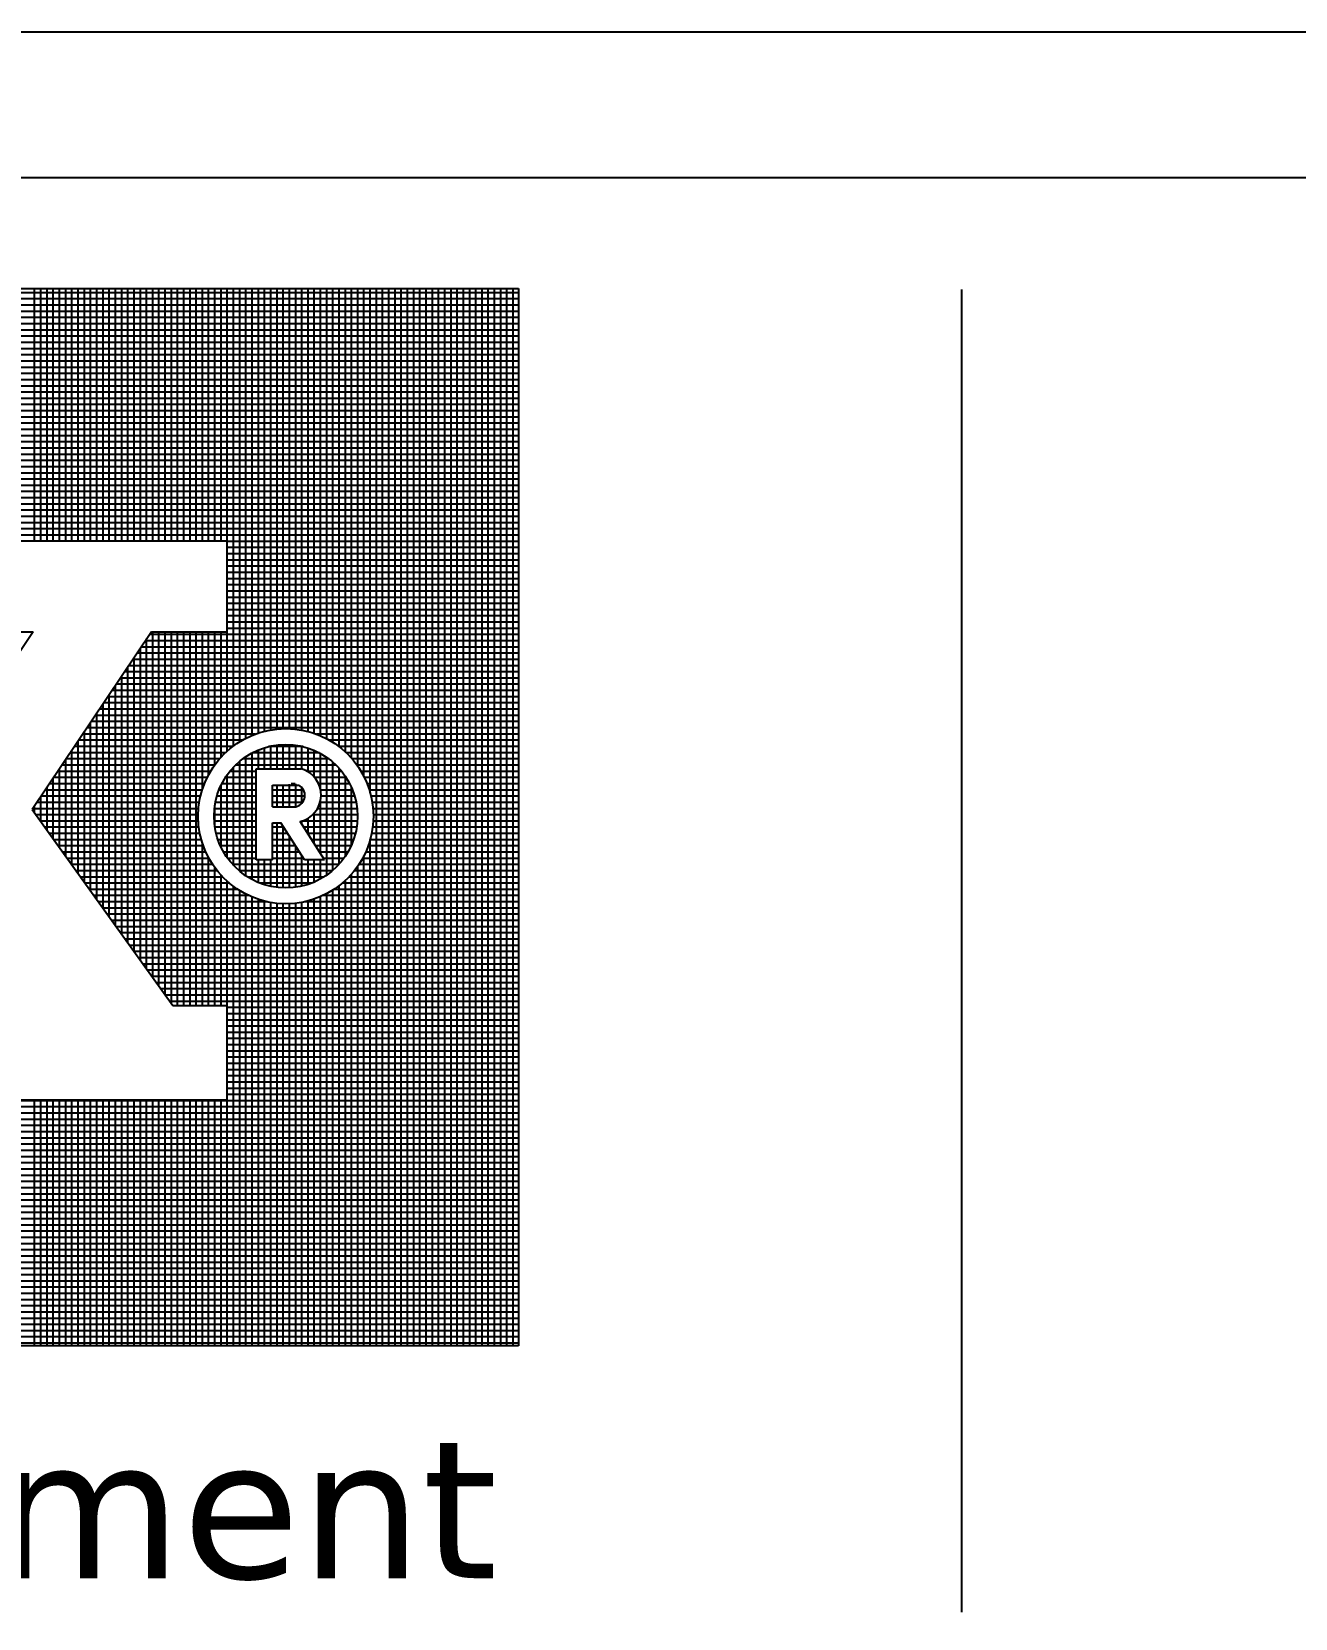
# Model space of a CAD drawing. Header units: inches. Extents: x -154 to 13, y 2 to 55.
# Drawn here: x -99.446 to -97.352, y 3.973 to 6.601 of the extents above; entities that cross this region are included whole.
import ezdxf

# ---------------------------------------------------------------- set-up
doc = ezdxf.new("R2010")
doc.units = ezdxf.units.IN
doc.header["$LTSCALE"] = 2
doc.header["$MEASUREMENT"] = 0
doc.layers.get('0').update_dxf_attribs({"linetype": 'CONTINUOUS'})
doc.layers.add('VELUX_Border', color=5, linetype='CONTINUOUS')
doc.layers.add('VELUX_Text', color=7, linetype='CONTINUOUS')
doc.styles.add('Verdana', font='verdana.ttf')

msp = doc.modelspace()

# ---------------------------------------------------------------- linework, layer by layer
at = {"color": 7}
for p, q in [((-104.634, 6.3595), (-91.1753, 6.3595)), ((-97.9046, 3.9829), (-97.9046, 6.174))]:
    msp.add_line(p, q, dxfattribs=at)
at = {"layer": 'VELUX_Border'}
msp.add_line((-104.8757, 6.6012), (-90.9336, 6.6012), dxfattribs=at)
at = {"layer": 'VELUX_Text', "color": 240}
for p, q in [((-103.9072, 6.1761), (-98.6391, 6.1761)), ((-98.6391, 6.1687), (-103.9072, 6.1687)), ((-98.6391, 6.1585), (-103.9072, 6.1585)), ((-99.4409, 5.758), (-99.4409, 6.1761)), ((-99.4306, 5.758), (-99.4306, 6.1761)), ((-99.4203, 5.758), (-99.4203, 6.1761)), ((-99.41, 5.758), (-99.41, 6.1761)), ((-99.3997, 5.758), (-99.3997, 6.1761)), ((-99.3894, 5.758), (-99.3894, 6.1761)), ((-99.3791, 5.758), (-99.3791, 6.1761)), ((-99.3688, 5.758), (-99.3688, 6.1761)), ((-99.3585, 5.758), (-99.3585, 6.1761)), ((-99.3482, 5.758), (-99.3482, 6.1761)), ((-99.3379, 5.758), (-99.3379, 6.1761)), ((-99.3276, 5.758), (-99.3276, 6.1761)), ((-99.3173, 5.758), (-99.3173, 6.1761)), ((-99.307, 5.758), (-99.307, 6.1761)), ((-99.2967, 5.758), (-99.2967, 6.1761)), ((-99.2864, 5.758), (-99.2864, 6.1761)), ((-99.2761, 5.758), (-99.2761, 6.1761)), ((-99.2658, 5.758), (-99.2658, 6.1761)), ((-99.2555, 5.758), (-99.2555, 6.1761)), ((-99.2453, 5.758), (-99.2453, 6.1761)), ((-99.235, 5.758), (-99.235, 6.1761)), ((-99.2247, 5.758), (-99.2247, 6.1761)), ((-99.2144, 5.758), (-99.2144, 6.1761)), ((-99.2041, 5.758), (-99.2041, 6.1761)), ((-99.1938, 5.758), (-99.1938, 6.1761)), ((-99.1835, 5.758), (-99.1835, 6.1761)), ((-99.1732, 5.758), (-99.1732, 6.1761)), ((-99.1629, 5.758), (-99.1629, 6.1761)), ((-99.1526, 5.758), (-99.1526, 6.1761)), ((-99.1423, 5.758), (-99.1423, 6.1761)), ((-99.132, 5.758), (-99.132, 6.1761)), ((-99.1217, 5.4097), (-99.1217, 6.1761)), ((-99.1114, 5.4181), (-99.1114, 6.1761)), ((-99.1011, 5.4251), (-99.1011, 6.1761)), ((-99.0908, 5.4309), (-99.0908, 6.1761)), ((-99.0805, 5.4357), (-99.0805, 6.1761)), ((-99.0702, 5.4395), (-99.0702, 6.1761)), ((-99.0599, 5.4425), (-99.0599, 6.1761)), ((-99.0496, 5.4447), (-99.0496, 6.1761)), ((-99.0393, 5.4461), (-99.0393, 6.1761)), ((-99.029, 5.4467), (-99.029, 6.1761)), ((-99.0187, 5.4467), (-99.0187, 6.1761)), ((-99.0084, 5.4459), (-99.0084, 6.1761)), ((-98.9981, 5.4443), (-98.9981, 6.1761)), ((-98.9878, 5.442), (-98.9878, 6.1761)), ((-98.9775, 5.4389), (-98.9775, 6.1761)), ((-98.9672, 5.4349), (-98.9672, 6.1761)), ((-98.9569, 5.43), (-98.9569, 6.1761)), ((-98.9466, 5.424), (-98.9466, 6.1761)), ((-98.9364, 5.4168), (-98.9364, 6.1761)), ((-98.9261, 5.4081), (-98.9261, 6.1761)), ((-98.9158, 5.3975), (-98.9158, 6.1761)), ((-98.9055, 5.3844), (-98.9055, 6.1761)), ((-98.8952, 5.3671), (-98.8952, 6.1761)), ((-98.8849, 5.3405), (-98.8849, 6.1761)), ((-98.8746, 4.424), (-98.8746, 6.1761)), ((-98.8643, 4.424), (-98.8643, 6.1761)), ((-98.854, 4.424), (-98.854, 6.1761)), ((-98.8437, 4.424), (-98.8437, 6.1761)), ((-98.8334, 4.424), (-98.8334, 6.1761)), ((-98.8231, 4.424), (-98.8231, 6.1761)), ((-98.8128, 4.424), (-98.8128, 6.1761)), ((-98.8025, 4.424), (-98.8025, 6.1761)), ((-98.7922, 4.424), (-98.7922, 6.1761)), ((-98.7819, 4.424), (-98.7819, 6.1761)), ((-98.7716, 4.424), (-98.7716, 6.1761)), ((-98.7613, 4.424), (-98.7613, 6.1761)), ((-98.751, 4.424), (-98.751, 6.1761)), ((-98.7407, 4.424), (-98.7407, 6.1761)), ((-98.7304, 4.424), (-98.7304, 6.1761)), ((-98.7201, 4.424), (-98.7201, 6.1761)), ((-98.7098, 4.424), (-98.7098, 6.1761)), ((-98.6995, 4.424), (-98.6995, 6.1761)), ((-98.6892, 4.424), (-98.6892, 6.1761)), ((-98.6789, 4.424), (-98.6789, 6.1761)), ((-98.6686, 4.424), (-98.6686, 6.1761)), ((-98.6583, 4.424), (-98.6583, 6.1761)), ((-98.648, 4.424), (-98.648, 6.1761)), ((-98.6391, 6.1761), (-98.6391, 4.424)), ((-98.6391, 6.1482), (-103.9072, 6.1482)), ((-98.6391, 6.1379), (-103.9072, 6.1379)), ((-98.6391, 6.1276), (-103.9072, 6.1276)), ((-98.6391, 6.1173), (-103.9072, 6.1173)), ((-98.6391, 6.107), (-103.9072, 6.107)), ((-98.6391, 6.0967), (-103.9072, 6.0967)), ((-98.6391, 6.0864), (-103.9072, 6.0864)), ((-98.6391, 6.0761), (-103.9072, 6.0761)), ((-98.6391, 6.0658), (-103.9072, 6.0658)), ((-98.6391, 6.0555), (-103.9072, 6.0555)), ((-98.6391, 6.0452), (-103.9072, 6.0452)), ((-98.6391, 6.0349), (-103.9072, 6.0349)), ((-98.6391, 6.0246), (-103.9072, 6.0246)), ((-98.6391, 6.0143), (-103.9072, 6.0143)), ((-98.6391, 6.004), (-103.9072, 6.004)), ((-98.6391, 5.9937), (-103.9072, 5.9937)), ((-98.6391, 5.9834), (-103.9072, 5.9834)), ((-98.6391, 5.9731), (-103.9072, 5.9731)), ((-98.6391, 5.9628), (-103.9072, 5.9628)), ((-98.6391, 5.9525), (-103.9072, 5.9525)), ((-98.6391, 5.9422), (-103.9072, 5.9422)), ((-98.6391, 5.9319), (-103.9072, 5.9319)), ((-98.6391, 5.9216), (-103.9072, 5.9216)), ((-98.6391, 5.9113), (-103.9072, 5.9113)), ((-98.6391, 5.901), (-103.9072, 5.901)), ((-98.6391, 5.8907), (-103.9072, 5.8907)), ((-98.6391, 5.8804), (-103.9072, 5.8804)), ((-98.6391, 5.8701), (-103.9072, 5.8701)), ((-98.6391, 5.8599), (-103.9072, 5.8599)), ((-98.6391, 5.8496), (-103.9072, 5.8496)), ((-98.6391, 5.8393), (-103.9072, 5.8393)), ((-98.6391, 5.829), (-103.9072, 5.829)), ((-98.6391, 5.8187), (-103.9072, 5.8187)), ((-98.6391, 5.8084), (-103.9072, 5.8084)), ((-98.6391, 5.7981), (-103.9072, 5.7981)), ((-98.6391, 5.7878), (-103.9072, 5.7878)), ((-98.6391, 5.7775), (-103.9072, 5.7775)), ((-98.6391, 5.7672), (-103.9072, 5.7672)), ((-99.5078, 5.758), (-99.1226, 5.758)), ((-99.1226, 5.758), (-99.1226, 5.6073)), ((-98.6391, 5.7569), (-99.1226, 5.7569)), ((-98.6391, 5.7466), (-99.1226, 5.7466)), ((-98.6391, 5.7363), (-99.1226, 5.7363)), ((-98.6391, 5.726), (-99.1226, 5.726)), ((-98.6391, 5.7157), (-99.1226, 5.7157)), ((-98.6391, 5.7054), (-99.1226, 5.7054)), ((-98.6391, 5.6951), (-99.1226, 5.6951)), ((-98.6391, 5.6848), (-99.1226, 5.6848)), ((-98.6391, 5.6745), (-99.1226, 5.6745)), ((-98.6391, 5.6642), (-99.1226, 5.6642)), ((-98.6391, 5.6539), (-99.1226, 5.6539)), ((-98.6391, 5.6436), (-99.1226, 5.6436)), ((-98.6391, 5.6333), (-99.1226, 5.6333)), ((-99.4431, 5.6073), (-99.5464, 5.4533)), ((-99.5078, 5.6073), (-99.4431, 5.6073)), ((-99.2474, 5.6073), (-99.4452, 5.3126)), ((-98.6391, 5.6024), (-99.2507, 5.6024)), ((-99.2474, 5.6073), (-99.1226, 5.6073)), ((-99.2453, 5.0344), (-99.2453, 5.6073)), ((-99.235, 5.0201), (-99.235, 5.6073)), ((-99.2247, 5.0058), (-99.2247, 5.6073)), ((-99.2144, 4.9914), (-99.2144, 5.6073)), ((-99.2041, 4.9878), (-99.2041, 5.6073)), ((-99.1938, 4.9878), (-99.1938, 5.6073)), ((-99.1835, 4.9878), (-99.1835, 5.6073)), ((-99.1732, 4.9878), (-99.1732, 5.6073)), ((-99.1629, 5.3463), (-99.1629, 5.6073)), ((-99.1526, 5.3704), (-99.1526, 5.6073)), ((-99.1423, 5.3868), (-99.1423, 5.6073)), ((-99.132, 5.3995), (-99.132, 5.6073)), ((-98.6391, 5.623), (-99.1226, 5.623)), ((-98.6391, 5.6127), (-99.1226, 5.6127)), ((-99.2658, 5.0631), (-99.2658, 5.5799)), ((-98.6391, 5.5818), (-99.2645, 5.5818)), ((-98.6391, 5.5921), (-99.2576, 5.5921)), ((-99.2555, 5.0487), (-99.2555, 5.5952)), ((-99.2864, 5.0917), (-99.2864, 5.5492)), ((-98.6391, 5.551), (-99.2853, 5.551)), ((-98.6391, 5.5612), (-99.2783, 5.5612)), ((-99.2761, 5.0774), (-99.2761, 5.5645)), ((-98.6391, 5.5715), (-99.2714, 5.5715)), ((-98.6391, 5.5201), (-99.306, 5.5201)), ((-98.6391, 5.5304), (-99.2991, 5.5304)), ((-99.2967, 5.106), (-99.2967, 5.5338)), ((-98.6391, 5.5407), (-99.2922, 5.5407)), ((-98.6391, 5.4995), (-99.3198, 5.4995)), ((-99.3173, 5.1347), (-99.3173, 5.5032)), ((-98.6391, 5.5098), (-99.3129, 5.5098)), ((-99.307, 5.1204), (-99.307, 5.5185)), ((-98.6391, 5.4686), (-99.3405, 5.4686)), ((-99.3379, 5.1633), (-99.3379, 5.4725)), ((-98.6391, 5.4789), (-99.3336, 5.4789)), ((-99.3276, 5.149), (-99.3276, 5.4878)), ((-98.6391, 5.4892), (-99.3267, 5.4892)), ((-99.3585, 5.192), (-99.3585, 5.4418)), ((-98.6391, 5.448), (-99.3543, 5.448)), ((-99.3482, 5.1776), (-99.3482, 5.4571)), ((-98.6391, 5.4583), (-99.3474, 5.4583)), ((-99.1128, 5.4171), (-99.3751, 5.4171)), ((-99.3688, 5.2063), (-99.3688, 5.4264)), ((-99.0973, 5.4274), (-99.3682, 5.4274)), ((-99.0754, 5.4377), (-99.3612, 5.4377)), ((-99.0599, 5.3801), (-99.0599, 5.4153)), ((-98.9962, 5.4171), (-99.0533, 5.4171)), ((-99.0496, 5.3801), (-99.0496, 5.4179)), ((-99.0393, 5.3801), (-99.0393, 5.4197)), ((-99.029, 5.3801), (-99.029, 5.4205)), ((-99.0187, 5.3815), (-99.0187, 5.4204)), ((-99.0084, 5.3819), (-99.0084, 5.4194)), ((-98.9981, 5.38), (-98.9981, 5.4176)), ((-98.9878, 5.3753), (-98.9878, 5.4147)), ((-98.6391, 5.4377), (-98.9741, 5.4377)), ((-98.6391, 5.4274), (-98.9522, 5.4274)), ((-98.6391, 5.4171), (-98.9367, 5.4171)), ((-99.3894, 5.2349), (-99.3894, 5.3957)), ((-99.1346, 5.3965), (-99.3889, 5.3965)), ((-99.1248, 5.4068), (-99.382, 5.4068)), ((-99.3791, 5.2206), (-99.3791, 5.4111)), ((-99.1011, 5.2105), (-99.1011, 5.3928)), ((-98.953, 5.3965), (-99.0965, 5.3965)), ((-99.0908, 5.2027), (-99.0908, 5.4005)), ((-99.0805, 5.1966), (-99.0805, 5.4067)), ((-98.9692, 5.4068), (-99.0803, 5.4068)), ((-99.0702, 5.3801), (-99.0702, 5.4115)), ((-98.9775, 5.3665), (-98.9775, 5.4108)), ((-98.9672, 5.3456), (-98.9672, 5.4057)), ((-98.9569, 5.2039), (-98.9569, 5.3994)), ((-98.9466, 5.212), (-98.9466, 5.3913)), ((-98.6391, 5.4068), (-98.9247, 5.4068)), ((-98.6391, 5.3965), (-98.9149, 5.3965)), ((-99.41, 5.2636), (-99.41, 5.365)), ((-99.1551, 5.3656), (-99.4096, 5.3656)), ((-99.1495, 5.3759), (-99.4027, 5.3759)), ((-99.3997, 5.2493), (-99.3997, 5.3804)), ((-99.1427, 5.3862), (-99.3958, 5.3862)), ((-99.0738, 5.3656), (-99.125, 5.3656)), ((-99.1217, 5.2327), (-99.1217, 5.3705)), ((-99.0738, 5.3759), (-99.1176, 5.3759)), ((-99.1114, 5.2202), (-99.1114, 5.3831)), ((-98.9411, 5.3862), (-99.1084, 5.3862)), ((-99.0738, 5.2295), (-99.0738, 5.3801)), ((-99.0738, 5.3801), (-98.9985, 5.3801)), ((-98.9319, 5.3759), (-98.9889, 5.3759)), ((-98.9245, 5.3656), (-98.9768, 5.3656)), ((-98.9364, 5.2221), (-98.9364, 5.3812)), ((-98.9261, 5.2353), (-98.9261, 5.368)), ((-98.6391, 5.3862), (-98.9068, 5.3862)), ((-98.6391, 5.3759), (-98.9, 5.3759)), ((-98.6391, 5.3656), (-98.8944, 5.3656)), ((-99.1633, 5.345), (-99.4234, 5.345)), ((-99.4203, 5.2779), (-99.4203, 5.3497)), ((-99.1596, 5.3553), (-99.4165, 5.3553)), ((-99.0738, 5.345), (-99.1355, 5.345)), ((-99.132, 5.2502), (-99.132, 5.3531)), ((-99.0738, 5.3553), (-99.1309, 5.3553)), ((-99.047, 5.3173), (-99.047, 5.3533)), ((-99.047, 5.3533), (-99.0034, 5.3533)), ((-98.9953, 5.345), (-99.047, 5.345)), ((-98.9953, 5.345), (-99.047, 5.345)), ((-99.0393, 5.3173), (-99.0393, 5.3533)), ((-99.0393, 5.3173), (-99.0393, 5.3533)), ((-99.029, 5.3173), (-99.029, 5.3533)), ((-99.029, 5.3173), (-99.029, 5.3533)), ((-99.0187, 5.3173), (-99.0187, 5.3546)), ((-99.0187, 5.3173), (-99.0187, 5.3533)), ((-99.0094, 5.3553), (-99.0158, 5.3553)), ((-99.0084, 5.3172), (-99.0084, 5.3551)), ((-99.0084, 5.3173), (-99.0084, 5.3533)), ((-98.9981, 5.3233), (-98.9981, 5.3491)), ((-98.9981, 5.3233), (-98.9981, 5.3491)), ((-98.9186, 5.3553), (-98.9704, 5.3553)), ((-98.914, 5.345), (-98.9671, 5.345)), ((-98.9158, 5.254), (-98.9158, 5.3492)), ((-98.6391, 5.3553), (-98.8899, 5.3553)), ((-98.6391, 5.345), (-98.8862, 5.345)), ((-99.4452, 5.3126), (-99.2118, 4.9878)), ((-99.1694, 5.3141), (-99.4441, 5.3141)), ((-99.4409, 5.3066), (-99.4409, 5.319)), ((-99.1681, 5.3244), (-99.4372, 5.3244)), ((-99.4306, 5.2922), (-99.4306, 5.3343)), ((-99.1661, 5.3347), (-99.4303, 5.3347)), ((-99.0738, 5.3141), (-99.143, 5.3141)), ((-99.1423, 5.2835), (-99.1423, 5.3198)), ((-99.0738, 5.3244), (-99.1415, 5.3244)), ((-99.0738, 5.3347), (-99.139, 5.3347)), ((-98.9933, 5.3347), (-99.047, 5.3347)), ((-98.9933, 5.3347), (-99.047, 5.3347)), ((-98.9972, 5.3244), (-99.047, 5.3244)), ((-98.9972, 5.3244), (-99.047, 5.3244)), ((-99.047, 5.3173), (-99.008, 5.3173)), ((-98.9065, 5.3141), (-98.9724, 5.3141)), ((-98.908, 5.3244), (-98.9681, 5.3244)), ((-98.9672, 5.2395), (-98.9672, 5.3279)), ((-98.9105, 5.3347), (-98.9664, 5.3347)), ((-98.6391, 5.3347), (-98.8834, 5.3347)), ((-98.6391, 5.3244), (-98.8814, 5.3244)), ((-98.6391, 5.3141), (-98.8801, 5.3141)), ((-99.1699, 5.3038), (-99.4389, 5.3038)), ((-99.1697, 5.2935), (-99.4315, 5.2935)), ((-99.1687, 5.2832), (-99.4241, 5.2832)), ((-99.0738, 5.3038), (-99.1437, 5.3038)), ((-99.0738, 5.2935), (-99.1434, 5.2935)), ((-99.0738, 5.2832), (-99.1422, 5.2832)), ((-99.047, 5.2295), (-99.047, 5.2905)), ((-99.047, 5.2905), (-99.0329, 5.2905)), ((-99.0283, 5.2832), (-99.047, 5.2832)), ((-99.0393, 5.1836), (-99.0393, 5.2905)), ((-98.994, 5.2295), (-99.0329, 5.2905)), ((-99.029, 5.1828), (-99.029, 5.2844)), ((-98.9608, 5.2295), (-99.0011, 5.2927)), ((-98.9981, 5.288), (-98.9981, 5.2935)), ((-98.9061, 5.2935), (-98.998, 5.2935)), ((-98.9073, 5.2832), (-98.9951, 5.2832)), ((-98.9878, 5.2718), (-98.9878, 5.2982)), ((-98.9058, 5.3038), (-98.9805, 5.3038)), ((-98.9775, 5.2557), (-98.9775, 5.3069)), ((-98.6391, 5.2832), (-98.8808, 5.2832)), ((-98.6391, 5.2935), (-98.8798, 5.2935)), ((-98.6391, 5.3038), (-98.8796, 5.3038)), ((-99.1671, 5.2729), (-99.4167, 5.2729)), ((-99.1646, 5.2626), (-99.4093, 5.2626)), ((-99.1629, 4.9878), (-99.1629, 5.257)), ((-99.0738, 5.2729), (-99.1402, 5.2729)), ((-99.0738, 5.2626), (-99.1371, 5.2626)), ((-99.0217, 5.2729), (-99.047, 5.2729)), ((-99.0151, 5.2626), (-99.047, 5.2626)), ((-99.0187, 5.1829), (-99.0187, 5.2683)), ((-98.9093, 5.2729), (-98.9885, 5.2729)), ((-98.9124, 5.2626), (-98.982, 5.2626)), ((-98.8849, 4.424), (-98.8849, 5.2628)), ((-98.6391, 5.2626), (-98.8849, 5.2626)), ((-98.6391, 5.2729), (-98.8824, 5.2729)), ((-99.1613, 5.2524), (-99.4019, 5.2524)), ((-99.1571, 5.2421), (-99.3945, 5.2421)), ((-99.152, 5.2318), (-99.3871, 5.2318)), ((-99.1526, 4.9878), (-99.1526, 5.2328)), ((-99.0738, 5.2524), (-99.133, 5.2524)), ((-99.0738, 5.2421), (-99.1277, 5.2421)), ((-99.0738, 5.2318), (-99.121, 5.2318)), ((-99.0086, 5.2524), (-99.047, 5.2524)), ((-99.002, 5.2421), (-99.047, 5.2421)), ((-98.9955, 5.2318), (-99.047, 5.2318)), ((-99.0084, 5.1838), (-99.0084, 5.2521)), ((-98.9981, 5.1857), (-98.9981, 5.236)), ((-98.9165, 5.2524), (-98.9754, 5.2524)), ((-98.9218, 5.2421), (-98.9689, 5.2421)), ((-98.9285, 5.2318), (-98.9623, 5.2318)), ((-98.6391, 5.2318), (-98.8975, 5.2318)), ((-98.8952, 4.424), (-98.8952, 5.2362)), ((-98.6391, 5.2421), (-98.8924, 5.2421)), ((-98.6391, 5.2524), (-98.8882, 5.2524)), ((-99.1458, 5.2215), (-99.3797, 5.2215)), ((-99.1383, 5.2112), (-99.3723, 5.2112)), ((-99.1423, 4.9878), (-99.1423, 5.2164)), ((-98.9369, 5.2215), (-99.1126, 5.2215)), ((-98.9476, 5.2112), (-99.1019, 5.2112)), ((-99.047, 5.2295), (-99.0738, 5.2295)), ((-99.0702, 5.1917), (-99.0702, 5.2295)), ((-99.0599, 5.188), (-99.0599, 5.2295)), ((-99.0496, 5.1853), (-99.0496, 5.2295)), ((-98.9608, 5.2295), (-98.994, 5.2295)), ((-98.9878, 5.1886), (-98.9878, 5.2295)), ((-98.9775, 5.1925), (-98.9775, 5.2295)), ((-98.9672, 5.1975), (-98.9672, 5.2295)), ((-98.9158, 4.424), (-98.9158, 5.2058)), ((-98.6391, 5.2112), (-98.9112, 5.2112)), ((-98.9055, 4.424), (-98.9055, 5.2189)), ((-98.6391, 5.2215), (-98.9037, 5.2215)), ((-99.1292, 5.2009), (-99.3649, 5.2009)), ((-99.1182, 5.1906), (-99.3575, 5.1906)), ((-99.1044, 5.1803), (-99.3501, 5.1803)), ((-99.132, 4.9878), (-99.132, 5.2038)), ((-99.1217, 4.424), (-99.1217, 5.1936)), ((-99.1114, 4.424), (-99.1114, 5.1852)), ((-99.1011, 4.424), (-99.1011, 5.1782)), ((-98.9616, 5.2009), (-99.0879, 5.2009)), ((-98.9822, 5.1906), (-99.0673, 5.1906)), ((-98.9466, 4.424), (-98.9466, 5.1793)), ((-98.6391, 5.1803), (-98.9451, 5.1803)), ((-98.9364, 4.424), (-98.9364, 5.1865)), ((-98.6391, 5.1906), (-98.9313, 5.1906)), ((-98.9261, 4.424), (-98.9261, 5.1952)), ((-98.6391, 5.2009), (-98.9203, 5.2009)), ((-99.0859, 5.17), (-99.3427, 5.17)), ((-99.0551, 5.1597), (-99.3353, 5.1597)), ((-99.0908, 4.424), (-99.0908, 5.1724)), ((-99.0805, 4.424), (-99.0805, 5.1676)), ((-99.0702, 4.424), (-99.0702, 5.1638)), ((-99.0599, 4.424), (-99.0599, 5.1608)), ((-99.0496, 4.424), (-99.0496, 5.1586)), ((-99.0393, 4.424), (-99.0393, 5.1572)), ((-99.029, 4.424), (-99.029, 5.1565)), ((-99.0187, 4.424), (-99.0187, 5.1566)), ((-99.0084, 4.424), (-99.0084, 5.1574)), ((-98.9981, 4.424), (-98.9981, 5.1589)), ((-98.6391, 5.1597), (-98.9944, 5.1597)), ((-98.9878, 4.424), (-98.9878, 5.1612)), ((-98.9775, 4.424), (-98.9775, 5.1644)), ((-98.9672, 4.424), (-98.9672, 5.1684)), ((-98.6391, 5.17), (-98.9636, 5.17)), ((-98.9569, 4.424), (-98.9569, 5.1733)), ((-98.6391, 5.1494), (-99.3279, 5.1494)), ((-98.6391, 5.1391), (-99.3205, 5.1391)), ((-98.6391, 5.1288), (-99.3131, 5.1288)), ((-98.6391, 5.1185), (-99.3057, 5.1185)), ((-98.6391, 5.1082), (-99.2983, 5.1082)), ((-98.6391, 5.0979), (-99.2909, 5.0979)), ((-98.6391, 5.0876), (-99.2835, 5.0876)), ((-98.6391, 5.0773), (-99.2761, 5.0773)), ((-98.6391, 5.067), (-99.2687, 5.067)), ((-98.6391, 5.0567), (-99.2613, 5.0567)), ((-98.6391, 5.0464), (-99.2539, 5.0464)), ((-98.6391, 5.0361), (-99.2465, 5.0361)), ((-98.6391, 5.0258), (-99.2391, 5.0258)), ((-98.6391, 5.0155), (-99.2317, 5.0155)), ((-98.6391, 5.0052), (-99.2243, 5.0052)), ((-98.6391, 4.9949), (-99.2169, 4.9949)), ((-99.2118, 4.9878), (-99.1226, 4.9878)), ((-99.1226, 4.9878), (-99.1226, 4.8316)), ((-98.6391, 4.9846), (-99.1226, 4.9846)), ((-98.6391, 4.9743), (-99.1226, 4.9743)), ((-98.6391, 4.964), (-99.1226, 4.964)), ((-98.6391, 4.9537), (-99.1226, 4.9537)), ((-98.6391, 4.9435), (-99.1226, 4.9435)), ((-98.6391, 4.9332), (-99.1226, 4.9332)), ((-98.6391, 4.9229), (-99.1226, 4.9229)), ((-98.6391, 4.9126), (-99.1226, 4.9126)), ((-98.6391, 4.9023), (-99.1226, 4.9023)), ((-98.6391, 4.892), (-99.1226, 4.892)), ((-98.6391, 4.8817), (-99.1226, 4.8817)), ((-98.6391, 4.8714), (-99.1226, 4.8714)), ((-98.6391, 4.8611), (-99.1226, 4.8611)), ((-98.6391, 4.8508), (-99.1226, 4.8508)), ((-98.6391, 4.8405), (-99.1226, 4.8405)), ((-98.6391, 4.8302), (-103.9072, 4.8302)), ((-98.6391, 4.8199), (-103.9072, 4.8199)), ((-99.5581, 4.8316), (-99.1226, 4.8316)), ((-99.4409, 4.424), (-99.4409, 4.8316)), ((-99.4306, 4.424), (-99.4306, 4.8316)), ((-99.4203, 4.424), (-99.4203, 4.8316)), ((-99.41, 4.424), (-99.41, 4.8316)), ((-99.3997, 4.424), (-99.3997, 4.8316)), ((-99.3894, 4.424), (-99.3894, 4.8316)), ((-99.3791, 4.424), (-99.3791, 4.8316)), ((-99.3688, 4.424), (-99.3688, 4.8316)), ((-99.3585, 4.424), (-99.3585, 4.8316)), ((-99.3482, 4.424), (-99.3482, 4.8316)), ((-99.3379, 4.424), (-99.3379, 4.8316)), ((-99.3276, 4.424), (-99.3276, 4.8316)), ((-99.3173, 4.424), (-99.3173, 4.8316)), ((-99.307, 4.424), (-99.307, 4.8316)), ((-99.2967, 4.424), (-99.2967, 4.8316)), ((-99.2864, 4.424), (-99.2864, 4.8316)), ((-99.2761, 4.424), (-99.2761, 4.8316)), ((-99.2658, 4.424), (-99.2658, 4.8316)), ((-99.2555, 4.424), (-99.2555, 4.8316)), ((-99.2453, 4.424), (-99.2453, 4.8316)), ((-99.235, 4.424), (-99.235, 4.8316)), ((-99.2247, 4.424), (-99.2247, 4.8316)), ((-99.2144, 4.424), (-99.2144, 4.8316)), ((-99.2041, 4.424), (-99.2041, 4.8316)), ((-99.1938, 4.424), (-99.1938, 4.8316)), ((-99.1835, 4.424), (-99.1835, 4.8316)), ((-99.1732, 4.424), (-99.1732, 4.8316)), ((-99.1629, 4.424), (-99.1629, 4.8316)), ((-99.1526, 4.424), (-99.1526, 4.8316)), ((-99.1423, 4.424), (-99.1423, 4.8316)), ((-99.132, 4.424), (-99.132, 4.8316)), ((-98.6391, 4.8096), (-103.9072, 4.8096)), ((-98.6391, 4.7993), (-103.9072, 4.7993)), ((-98.6391, 4.789), (-103.9072, 4.789)), ((-98.6391, 4.7787), (-103.9072, 4.7787)), ((-98.6391, 4.7684), (-103.9072, 4.7684)), ((-98.6391, 4.7581), (-103.9072, 4.7581)), ((-98.6391, 4.7478), (-103.9072, 4.7478)), ((-98.6391, 4.7375), (-103.9072, 4.7375)), ((-98.6391, 4.7272), (-103.9072, 4.7272)), ((-98.6391, 4.7169), (-103.9072, 4.7169)), ((-98.6391, 4.7066), (-103.9072, 4.7066)), ((-98.6391, 4.6963), (-103.9072, 4.6963)), ((-98.6391, 4.686), (-103.9072, 4.686)), ((-98.6391, 4.6757), (-103.9072, 4.6757)), ((-98.6391, 4.6654), (-103.9072, 4.6654)), ((-98.6391, 4.6551), (-103.9072, 4.6551)), ((-98.6391, 4.6449), (-103.9072, 4.6449)), ((-98.6391, 4.6346), (-103.9072, 4.6346)), ((-98.6391, 4.6243), (-103.9072, 4.6243)), ((-98.6391, 4.614), (-103.9072, 4.614)), ((-98.6391, 4.6037), (-103.9072, 4.6037)), ((-98.6391, 4.5934), (-103.9072, 4.5934)), ((-98.6391, 4.5831), (-103.9072, 4.5831)), ((-98.6391, 4.5728), (-103.9072, 4.5728)), ((-98.6391, 4.5625), (-103.9072, 4.5625)), ((-98.6391, 4.5522), (-103.9072, 4.5522)), ((-98.6391, 4.5419), (-103.9072, 4.5419)), ((-98.6391, 4.5316), (-103.9072, 4.5316)), ((-98.6391, 4.5213), (-103.9072, 4.5213)), ((-98.6391, 4.511), (-103.9072, 4.511)), ((-98.6391, 4.5007), (-103.9072, 4.5007)), ((-98.6391, 4.4904), (-103.9072, 4.4904)), ((-98.6391, 4.4801), (-103.9072, 4.4801)), ((-98.6391, 4.4698), (-103.9072, 4.4698)), ((-98.6391, 4.4595), (-103.9072, 4.4595)), ((-98.6391, 4.4492), (-103.9072, 4.4492)), ((-98.6391, 4.4389), (-103.9072, 4.4389)), ((-98.6391, 4.4286), (-103.9072, 4.4286)), ((-98.6391, 4.424), (-103.9072, 4.424))]:
    msp.add_line(p, q, dxfattribs=at)
for radius in [0.1452, 0.1189]:
    msp.add_circle((-99.0248, 5.3016), radius, dxfattribs=at)
for centre, radius, start, end in [((-99.0117, 5.3367), 0.0453, 283.4558, 73.1014), ((-99.0126, 5.3362), 0.0194, 283.6618, 61.6086)]:
    msp.add_arc(centre, radius, start, end, dxfattribs=at)

# ---------------------------------------------------------------- texts
at = {"color": 7, "style": 'Verdana'}
msp.add_text('Sky-Global Product Management', height=0.232459, dxfattribs=at).set_placement((-103.9083, 4.0393))

doc.saveas('drawing.dxf')
